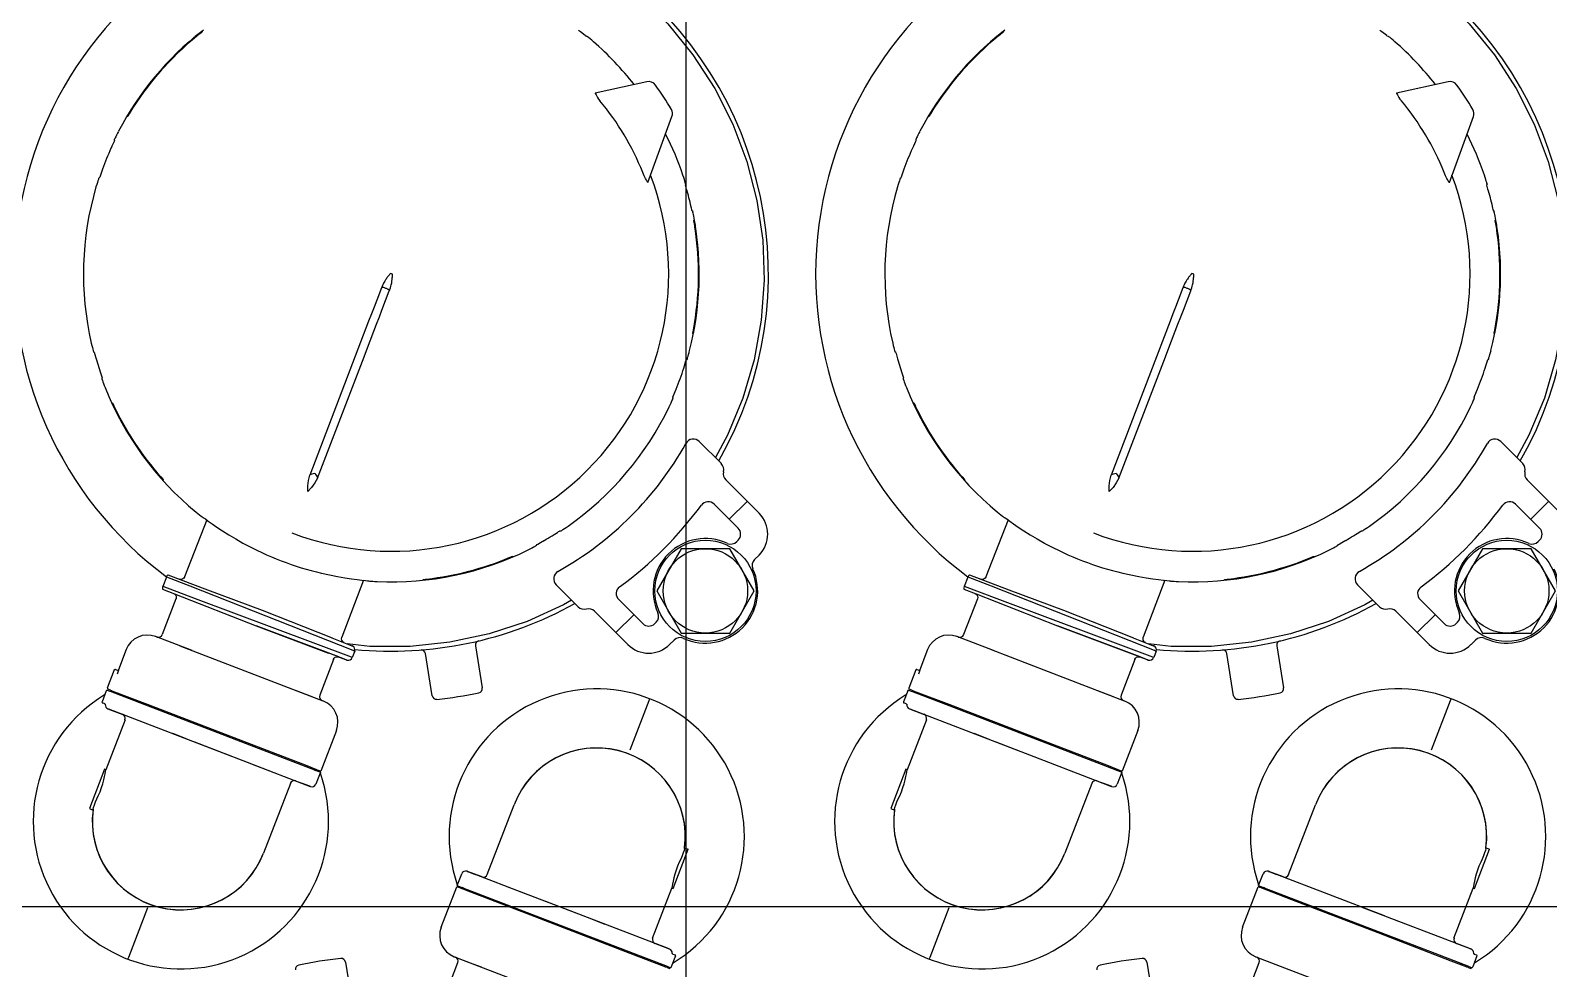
# Model space of a CAD drawing. Header units: millimetres. Extents: x 156850 to 204135, y 56350 to 74150.
# Drawn here: x 174722.3 to 174902.3, y 62789.9 to 62901.2 of the extents above; entities that cross this region are included whole.
import ezdxf

# ---------------------------------------------------------------- set-up
doc = ezdxf.new("R2010")
doc.units = ezdxf.units.MM
doc.header["$LTSCALE"] = 150
doc.linetypes.add('X-2F-PLAN$0$CENTER', pattern=[2, 1.25, -0.25, 0.25, -0.25])
doc.layers.add('-----33 Equipment', color=5, linetype='Continuous')

# ---------------------------------------------------------------- blocks, each defined once
blk = doc.blocks.new('X-2F-PLAN$0$AUDIT_I_260115101451-0')
at = {"color": 0}
for p, q in [((150.9, -233.91), (150.74, -234.33)), ((155.57, -235.71), (150.9, -233.91)), ((155.51, -235.85), (155.57, -235.71)), ((163.3, -235.77), (163.27, -235.79)), ((163.33, -235.73), (163.3, -235.77)), ((163.33, -235.73), (163.43, -235.46)), ((164.86, -235.91), (163.56, -235.41)), ((201.79, -235.41), (201.97, -235.43)), ((204.24, -234.7), (203.97, -234.78)), ((204.84, -234.53), (204.24, -234.7)), ((204.98, -234.49), (205.07, -234.39)), ((225.63, -235.02), (225.72, -235.12)), ((155.46, -235.84), (155.51, -235.85)), ((161.44, -238.13), (155.51, -235.85)), ((162.73, -236.18), (157.12, -250.77)), ((162.75, -236.11), (162.7, -236.26)), ((162.74, -236.14), (162.75, -236.12)), ((163.27, -235.79), (163.23, -235.8)), ((163.23, -235.8), (163.23, -235.79)), ((163.24, -240.42), (164.78, -236.4)), ((164.88, -236.56), (163.27, -240.77)), ((164.78, -236.4), (164.8, -236.36)), ((164.8, -236.36), (164.92, -236.04)), ((164.94, -236.41), (164.88, -236.56)), ((164.94, -236.41), (165.06, -236.09)), ((167.34, -236.86), (165.19, -236.03)), ((166.97, -237.23), (166.85, -237.18)), ((167.08, -237.27), (166.97, -237.23)), ((167.19, -237.31), (167.08, -237.27)), ((167.28, -237.34), (167.19, -237.31)), ((167.4, -236.99), (167.3, -237.23)), ((169.75, -238.26), (167.37, -237.35)), ((197.79, -237.27), (197.76, -237.21)), ((198.62, -236.78), (198.74, -236.73)), ((198.94, -236.68), (198.65, -236.82)), ((198.74, -236.73), (198.84, -236.68)), ((198.99, -236.61), (199.01, -236.64)), ((229.42, -236.58), (229.18, -236.47)), ((230.12, -236.9), (230.28, -236.9)), ((133.07, -238.46), (133.06, -238.46)), ((133.09, -238.47), (133.07, -238.46)), ((133.26, -238.54), (133.09, -238.47)), ((139.13, -240.8), (133.26, -238.54)), ((232.93, -238.41), (232.95, -238.39)), ((233.01, -238.43), (233.09, -238.47)), ((139.61, -240.98), (139.6, -240.98)), ((155.27, -261.15), (163.24, -240.42)), ((163.27, -240.77), (158.74, -252.56)), ((169.63, -246.1), (171.26, -241.85)), ((171.25, -241.87), (171.3, -241.75)), ((171.29, -241.78), (171.3, -241.75)), ((175.77, -244.17), (171.53, -242.54)), ((175.78, -246.5), (177.22, -242.64)), ((176.93, -242.58), (176.37, -244.01)), ((177.22, -242.64), (177.24, -242.6)), ((178.36, -243.03), (177.24, -242.6)), ((189.89, -242.66), (189.85, -242.65)), ((189.91, -242.59), (189.98, -242.53)), ((190.23, -242.37), (189.95, -242.61)), ((189.98, -242.53), (190.07, -242.45)), ((190.07, -242.45), (190.18, -242.35)), ((159.83, -243.74), (159.17, -245.45)), ((176.37, -244.01), (172.57, -253.66)), ((178.6, -243.22), (176.85, -247.91)), ((177.26, -245.84), (178.33, -243.09)), ((239.53, -243.41), (239.51, -243.45)), ((158.82, -246.36), (155.28, -255.56)), ((185.13, -247.81), (178.39, -245.19)), ((176.85, -247.91), (174.43, -254.37)), ((242.66, -246.88), (242.5, -246.68)), ((242.57, -246.7), (242.73, -246.9)), ((242.84, -247.1), (242.66, -246.88)), ((242.73, -246.9), (242.86, -247.06)), ((242.95, -247.24), (242.84, -247.1)), ((242.86, -247.06), (242.95, -247.18)), ((242.99, -247.28), (242.95, -247.24)), ((243, -247.3), (243.06, -247.32)), ((243.2, -247.43), (243.04, -247.22)), ((156.18, -253.21), (153.74, -259.55)), ((158.74, -252.56), (156, -259.68)), ((168.88, -263.48), (172.57, -253.66)), ((172.57, -253.66), (169.34, -262.27)), ((172.57, -253.66), (172.57, -253.66)), ((153.9, -257.73), (145.64, -254.55)), ((174.43, -254.37), (171.15, -262.69)), ((153.55, -260.04), (153.89, -259.16)), ((164.16, -260.31), (164.87, -258.46)), ((153.58, -259.96), (153.52, -260.11)), ((153.53, -260.1), (153.55, -260.04)), ((153.53, -260.08), (153.53, -260.1)), ((155.21, -261.29), (153.81, -260.75)), ((190.08, -260.95), (204.48, -266.48)), ((208.67, -267.01), (190.44, -260.02)), ((160.16, -263.19), (155.35, -261.34)), ((163.65, -261.64), (163.7, -261.52)), ((168.59, -262.84), (164.35, -261.21)), ((168.56, -264.33), (169.56, -261.68)), ((171.17, -262.63), (170.22, -265.02)), ((132.72, -264.26), (127.71, -265.05)), ((168.57, -264.28), (168.52, -264.42)), ((168.52, -264.43), (168.56, -264.33)), ((168.52, -264.42), (168.52, -264.43)), ((168.94, -263.31), (168.57, -264.28)), ((170.14, -267.16), (170.45, -264.46)), ((177.97, -266.41), (171.22, -263.84)), ((169.56, -265.36), (168.81, -265.07)), ((170.2, -265.07), (170.22, -265.02)), ((170.22, -265.02), (170.21, -265.05)), ((170.21, -265.05), (170.21, -265.05)), ((177.91, -266.97), (177.89, -266.97)), ((177.89, -266.97), (177.89, -267.01)), ((210, -268.59), (212.27, -269.46)), ((214.25, -269.82), (214.34, -269.59)), ((178.03, -273.47), (178.06, -273.48)), ((178.03, -273.48), (178.03, -273.47)), ((164.28, -274.54), (169.29, -273.75)), ((178.06, -273.77), (178.04, -273.64)), ((178.07, -273.91), (178.06, -273.77)), ((128.41, -275.96), (132.65, -277.59)), ((133.35, -277.16), (133.3, -277.28)), ((136.84, -275.61), (141.65, -277.46)), ((132.84, -278.49), (132.13, -280.34)), ((141.73, -277.65), (133.76, -298.38)), ((141.79, -277.51), (143.19, -278.05)), ((143.45, -278.76), (143.11, -279.64)), ((143.42, -278.84), (143.48, -278.69)), ((143.47, -278.7), (143.45, -278.76)), ((143.47, -278.72), (143.47, -278.7)), ((138.26, -286.24), (141, -279.12)), ((140.82, -285.59), (143.26, -279.25)), ((170.22, -279.68), (165.21, -280.47)), ((143.1, -281.07), (151.36, -284.25)), ((138.18, -292.44), (141.72, -283.24)), ((180.67, -283.81), (180.62, -283.7)), ((180.71, -283.92), (180.67, -283.81)), ((180.75, -284), (180.71, -283.92)), ((180.82, -284.06), (180.78, -284.07)), ((180.81, -284.04), (180.82, -284.06)), ((133.73, -298.03), (138.26, -286.24)), ((182.2, -286.94), (182.06, -286.83)), ((182.46, -287.39), (182.71, -287.84)), ((134.27, -302.62), (139.88, -288.03)), ((174.83, -291.85), (177.44, -289.24)), ((183.81, -289.78), (183.81, -289.65)), ((137.17, -295.06), (137.83, -293.35)), ((242.52, -292.72), (242.49, -292.85)), ((242.52, -292.72), (242.54, -292.69)), ((242.54, -292.69), (242.99, -292.11)), ((242.99, -292.11), (243.16, -291.89)), ((170.36, -297.74), (174.31, -293.78)), ((237.07, -299.99), (235.71, -293.86)), ((173.89, -298.44), (171.77, -296.32)), ((175.68, -296.65), (172.83, -299.51)), ((132.12, -302.24), (133.73, -298.03)), ((133.76, -298.38), (132.22, -302.4)), ((157.39, -297.82), (157.4, -297.82)), ((157.87, -298), (163.74, -300.26)), ((163.74, -300.26), (163.91, -300.33)), ((163.91, -300.33), (163.93, -300.34)), ((163.93, -300.34), (163.94, -300.34)), ((225.12, -300.12), (232.94, -302.97)), ((132.06, -302.39), (132.12, -302.24)), ((135.56, -300.67), (141.49, -302.95)), ((176.72, -301.16), (171.72, -304.04)), ((172.83, -300.92), (173.01, -301.09)), ((181.72, -304.04), (176.72, -301.16)), ((132.06, -302.39), (131.94, -302.71)), ((132.2, -302.44), (132.08, -302.76)), ((133.44, -303.39), (132.14, -302.89)), ((132.22, -302.4), (132.2, -302.44)), ((133.67, -303.07), (133.57, -303.34)), ((133.67, -303.07), (133.7, -303.03)), ((133.7, -303.03), (133.73, -303.01)), ((133.73, -303.01), (133.77, -303)), ((133.77, -303), (133.77, -303.01)), ((134.25, -302.69), (134.3, -302.54)), ((134.26, -302.66), (134.25, -302.68)), ((141.49, -302.95), (141.43, -303.09)), ((141.43, -303.09), (146.1, -304.89)), ((141.54, -302.96), (141.49, -302.95)), ((170.88, -303.22), (170.36, -302.69)), ((171.72, -304.04), (171.72, -309.82)), ((181.72, -309.82), (181.72, -304.04)), ((199.65, -303.06), (199.51, -303.07)), ((199.65, -303.06), (199.69, -303.07)), ((199.69, -303.07), (200.37, -303.35)), ((200.37, -303.35), (200.63, -303.46)), ((146.26, -304.47), (146.1, -304.89)), ((204.23, -304.78), (204.11, -304.68)), ((207.21, -305.46), (207.21, -305.43)), ((207.29, -305.44), (207.61, -305.5)), ((207.48, -305.52), (207.37, -305.5)), ((207.61, -305.54), (207.48, -305.52)), ((208.57, -305.63), (208.56, -305.7)), ((220.22, -305.63), (220.6, -305.57)), ((220.46, -305.63), (220.29, -305.66)), ((220.58, -305.61), (220.46, -305.63)), ((220.66, -305.59), (220.58, -305.61)), ((220.7, -305.59), (220.64, -305.56)), ((221.78, -305.35), (221.63, -305.44)), ((222.52, -305.18), (222.79, -305.11)), ((224.98, -304.59), (224.86, -304.56)), ((191.8, -308.82), (194.41, -306.21)), ((215.42, -306.08), (215.4, -306.14)), ((184.14, -310.82), (187, -307.97)), ((189.87, -309.34), (185.91, -313.29)), ((171.72, -309.82), (176.72, -312.7)), ((176.72, -312.7), (181.72, -309.82)), ((182.56, -310.64), (182.73, -310.82)), ((187.33, -311.88), (185.21, -309.76)), ((180.96, -313.29), (180.43, -312.77)), ((150.9, -328.91), (150.74, -329.33)), ((155.57, -330.71), (150.9, -328.91)), ((155.46, -330.84), (155.51, -330.85)), ((155.51, -330.85), (155.57, -330.71)), ((161.44, -333.13), (155.51, -330.85)), ((162.75, -331.11), (162.7, -331.26)), ((162.74, -331.14), (162.75, -331.12)), ((163.27, -330.79), (163.23, -330.8)), ((163.23, -330.8), (163.23, -330.79)), ((163.3, -330.77), (163.27, -330.79)), ((163.33, -330.73), (163.3, -330.77)), ((163.33, -330.73), (163.43, -330.46)), ((164.86, -330.91), (163.56, -330.41)), ((164.8, -331.36), (164.92, -331.04)), ((164.94, -331.41), (165.06, -331.09)), ((167.34, -331.86), (165.19, -331.03)), ((201.79, -330.41), (201.97, -330.43)), ((204.24, -329.7), (203.97, -329.78)), ((204.84, -329.53), (204.24, -329.7)), ((204.98, -329.49), (205.07, -329.39)), ((225.63, -330.02), (225.72, -330.12)), ((162.73, -331.18), (157.8, -344.01)), ((163.24, -335.42), (164.78, -331.4)), ((164.88, -331.56), (163.27, -335.77)), ((164.78, -331.4), (164.8, -331.36)), ((164.94, -331.41), (164.88, -331.56)), ((166.97, -332.23), (166.85, -332.18)), ((167.08, -332.27), (166.97, -332.23)), ((167.19, -332.31), (167.08, -332.27)), ((167.28, -332.34), (167.19, -332.31)), ((167.4, -331.99), (167.3, -332.23)), ((169.75, -333.26), (167.37, -332.35)), ((197.79, -332.27), (197.76, -332.21)), ((198.62, -331.78), (198.74, -331.73)), ((198.94, -331.68), (198.65, -331.82)), ((198.74, -331.73), (198.84, -331.68)), ((198.99, -331.61), (199.01, -331.64)), ((229.42, -331.58), (229.18, -331.47)), ((230.12, -331.9), (230.28, -331.9)), ((133.07, -333.46), (133.06, -333.46)), ((133.09, -333.47), (133.07, -333.46)), ((133.26, -333.54), (133.09, -333.47)), ((139.13, -335.8), (133.26, -333.54)), ((232.93, -333.41), (232.95, -333.39)), ((233.01, -333.43), (233.09, -333.47)), ((139.61, -335.98), (139.6, -335.98)), ((155.27, -356.15), (163.24, -335.42)), ((163.27, -335.77), (158.74, -347.56)), ((169.63, -341.1), (171.26, -336.85)), ((171.25, -336.87), (171.3, -336.75)), ((171.29, -336.78), (171.3, -336.75)), ((175.77, -339.17), (171.53, -337.54)), ((175.78, -341.5), (177.22, -337.64)), ((176.93, -337.58), (176.37, -339.01)), ((178.6, -338.22), (176.85, -342.91)), ((177.22, -337.64), (177.24, -337.6)), ((178.36, -338.03), (177.24, -337.6)), ((177.26, -340.84), (178.33, -338.09)), ((189.89, -337.66), (189.85, -337.65)), ((189.91, -337.59), (189.98, -337.53)), ((190.23, -337.37), (189.95, -337.61)), ((189.98, -337.53), (190.07, -337.45)), ((190.07, -337.45), (190.18, -337.35)), ((159.83, -338.74), (159.17, -340.45)), ((176.37, -339.01), (172.57, -348.66)), ((239.53, -338.41), (239.51, -338.45)), ((158.82, -341.36), (153.74, -354.55)), ((185.13, -342.81), (178.39, -340.19)), ((242.66, -341.88), (242.5, -341.68)), ((242.57, -341.7), (242.73, -341.9)), ((242.84, -342.1), (242.66, -341.88)), ((242.73, -341.9), (242.86, -342.06)), ((176.85, -342.91), (174.43, -349.37)), ((242.95, -342.24), (242.84, -342.1)), ((242.86, -342.06), (242.95, -342.18)), ((242.99, -342.28), (242.95, -342.24)), ((243, -342.3), (243.06, -342.32)), ((243.2, -342.43), (243.04, -342.22)), ((158.74, -347.56), (156, -354.68)), ((168.88, -358.48), (172.57, -348.66)), ((172.57, -348.66), (168.88, -358.48)), ((172.57, -348.66), (172.57, -348.66)), ((153.9, -352.73), (145.64, -349.55)), ((174.43, -349.37), (171.15, -357.69)), ((153.55, -355.04), (153.89, -354.16)), ((164.16, -355.31), (164.87, -353.46)), ((153.58, -354.96), (153.52, -355.11)), ((153.53, -355.1), (153.55, -355.04)), ((153.53, -355.08), (153.53, -355.1)), ((155.21, -356.29), (153.81, -355.75)), ((160.16, -358.19), (155.35, -356.34)), ((168.59, -357.84), (164.35, -356.21)), ((190.08, -355.95), (204.48, -361.48)), ((208.67, -362.01), (190.44, -355.02)), ((163.65, -356.64), (163.7, -356.52)), ((171.17, -357.63), (170.22, -360.02)), ((132.72, -359.26), (127.71, -360.05)), ((168.57, -359.28), (168.52, -359.42)), ((168.52, -359.43), (168.56, -359.33)), ((168.52, -359.42), (168.52, -359.43)), ((168.56, -359.33), (168.9, -358.43)), ((168.94, -358.31), (168.57, -359.28)), ((170.14, -362.16), (170.45, -359.46)), ((177.97, -361.41), (171.22, -358.84)), ((169.56, -360.36), (168.81, -360.07)), ((170.2, -360.07), (170.22, -360.02)), ((170.22, -360.02), (170.21, -360.05)), ((170.21, -360.05), (170.21, -360.05)), ((177.91, -361.97), (177.89, -361.97)), ((177.89, -361.97), (177.89, -362.01)), ((210, -363.59), (212.27, -364.46)), ((214.25, -364.82), (214.34, -364.59)), ((164.28, -369.54), (169.29, -368.75)), ((178.03, -368.47), (178.06, -368.48)), ((178.03, -368.48), (178.03, -368.47)), ((178.06, -368.77), (178.04, -368.64)), ((178.07, -368.91), (178.06, -368.77)), ((136.84, -370.61), (141.65, -372.46)), ((128.41, -370.96), (132.65, -372.59)), ((133.35, -372.16), (133.3, -372.28)), ((141.79, -372.51), (143.19, -373.05)), ((141.73, -372.65), (138.07, -382.14)), ((138.18, -387.44), (143.26, -374.25)), ((143.45, -373.76), (143.11, -374.64)), ((143.42, -373.84), (143.48, -373.69)), ((143.47, -373.7), (143.45, -373.76)), ((143.47, -373.72), (143.47, -373.7)), ((143.1, -376.07), (151.36, -379.25)), ((170.22, -374.68), (165.21, -375.47)), ((136.17, -386.68), (140.11, -376.44)), ((180.67, -378.81), (180.62, -378.7)), ((180.71, -378.92), (180.67, -378.81)), ((180.75, -379), (180.71, -378.92)), ((180.82, -379.06), (180.78, -379.07)), ((180.81, -379.04), (180.82, -379.06)), ((138.07, -382.14), (133.76, -393.38)), ((182.2, -381.94), (182.06, -381.83)), ((182.46, -382.39), (182.71, -382.84)), ((134.27, -397.62), (139.2, -384.79)), ((174.83, -386.85), (177.44, -384.24)), ((183.81, -384.78), (183.81, -384.65)), ((132.84, -395.35), (136.17, -386.68)), ((242.99, -387.11), (243.16, -386.89)), ((242.52, -387.72), (242.49, -387.85)), ((242.52, -387.72), (242.54, -387.69)), ((242.54, -387.69), (242.99, -387.11)), ((170.36, -392.74), (174.31, -388.78)), ((237.07, -394.99), (235.71, -388.86)), ((173.89, -393.44), (171.77, -391.32)), ((175.68, -391.65), (172.83, -394.51)), ((133.76, -393.38), (132.22, -397.4)), ((157.39, -392.82), (157.4, -392.82)), ((157.87, -393), (163.74, -395.26)), ((132.12, -397.24), (132.84, -395.35)), ((135.56, -395.67), (141.49, -397.95)), ((163.74, -395.26), (163.91, -395.33)), ((163.91, -395.33), (163.93, -395.34)), ((163.93, -395.34), (163.94, -395.34)), ((172.83, -395.92), (173.01, -396.09)), ((225.12, -395.12), (232.94, -397.97)), ((132.04, -397.43), (131.94, -397.71)), ((132.06, -397.39), (132.04, -397.43)), ((132.06, -397.39), (132.12, -397.24)), ((132.2, -397.44), (132.08, -397.76)), ((132.22, -397.4), (132.2, -397.44)), ((134.25, -397.69), (134.3, -397.54)), ((134.26, -397.66), (134.25, -397.68)), ((170.88, -398.22), (170.36, -397.69)), ((176.72, -396.16), (171.72, -399.04)), ((181.72, -399.04), (176.72, -396.16)), ((133.44, -398.39), (132.14, -397.89)), ((133.67, -398.07), (133.57, -398.34)), ((133.67, -398.07), (133.7, -398.03)), ((133.7, -398.03), (133.73, -398.01)), ((133.73, -398.01), (133.77, -398)), ((133.77, -398), (133.77, -398.01)), ((141.49, -397.95), (141.43, -398.09)), ((141.43, -398.09), (146.1, -399.89)), ((141.54, -397.96), (141.49, -397.95)), ((146.26, -399.47), (146.1, -399.89)), ((171.72, -399.04), (171.72, -404.82)), ((181.72, -404.82), (181.72, -399.04)), ((199.65, -398.06), (199.51, -398.07)), ((199.65, -398.06), (199.69, -398.07)), ((199.69, -398.07), (200.37, -398.35)), ((200.37, -398.35), (200.63, -398.46)), ((191.8, -403.82), (194.41, -401.21)), ((204.23, -399.78), (204.11, -399.68)), ((207.21, -400.46), (207.21, -400.43)), ((207.29, -400.44), (207.61, -400.5)), ((207.48, -400.52), (207.37, -400.5)), ((207.61, -400.54), (207.48, -400.52)), ((208.57, -400.63), (208.56, -400.7)), ((215.42, -401.08), (215.4, -401.14)), ((220.22, -400.63), (220.6, -400.57)), ((220.46, -400.63), (220.29, -400.66)), ((220.58, -400.61), (220.46, -400.63)), ((220.66, -400.59), (220.58, -400.61)), ((220.7, -400.59), (220.64, -400.56)), ((221.78, -400.35), (221.63, -400.44)), ((222.52, -400.18), (222.79, -400.11)), ((224.98, -399.59), (224.86, -399.56)), ((184.14, -405.82), (187, -402.97)), ((171.72, -404.82), (176.72, -407.7)), ((176.72, -407.7), (181.72, -404.82)), ((187.33, -406.88), (185.21, -404.76)), ((189.87, -404.34), (185.91, -408.29)), ((182.56, -405.64), (182.73, -405.82))]:
    blk.add_line(p, q, dxfattribs=at)
for points in [[(150.84, -234.35), (151.05, -234.4), (151.35, -234.5), (151.71, -234.64), (152.08, -234.8), (152.44, -234.96)], [(152.44, -234.96), (152.91, -235.17), (153.39, -235.35), (153.86, -235.5), (154.31, -235.62), (154.71, -235.71), (155.04, -235.78), (155.3, -235.82), (155.46, -235.84)], [(201.79, -235.41), (201.76, -235.42), (201.66, -235.46), (201.51, -235.51), (201.31, -235.59), (201.08, -235.67), (200.83, -235.77)], [(202.1, -235.38), (202, -235.42), (201.97, -235.43)], [(202.95, -235.1), (202.69, -235.18), (202.1, -235.38)], [(204.98, -234.49), (204.94, -234.5), (204.84, -234.53)], [(206.09, -234.13), (205.82, -234.2), (205.57, -234.26), (205.36, -234.31), (205.2, -234.35), (205.1, -234.38), (205.07, -234.39)], [(225.63, -235.02), (225.59, -235), (225.49, -234.97), (225.33, -234.92), (225.12, -234.85), (224.88, -234.77), (224.6, -234.69)], [(225.86, -235.17), (225.76, -235.13), (225.72, -235.12)], [(226.72, -235.47), (226.46, -235.38), (225.86, -235.17)], [(162.75, -236.12), (162.67, -236.31), (162.07, -237.87)], [(167.36, -237.36), (167.34, -237.36), (167.28, -237.34)], [(167.3, -237.23), (167.3, -237.27), (167.31, -237.31), (167.33, -237.34), (167.36, -237.36)], [(198.84, -236.68), (198.92, -236.64), (198.97, -236.62), (198.99, -236.61)], [(199.01, -236.64), (199, -236.65), (198.94, -236.68)], [(230.12, -236.9), (230.08, -236.88), (229.98, -236.84), (229.42, -236.58)], [(231.19, -237.36), (230.96, -237.23), (230.74, -237.12), (230.55, -237.03), (230.41, -236.96), (230.31, -236.92), (230.28, -236.9)], [(233.27, -238.63), (232.99, -238.46), (232.94, -238.43), (232.93, -238.41)], [(232.95, -238.39), (232.96, -238.4), (233.01, -238.43)], [(233.09, -238.47), (233.19, -238.53), (233.29, -238.59)], [(189.85, -242.65), (189.87, -242.64), (189.91, -242.59)], [(189.95, -242.61), (189.9, -242.65), (189.89, -242.66)], [(163.65, -261.64), (163.66, -261.61), (170.18, -244.66)], [(176.41, -243.89), (176.34, -244.02), (176.23, -244.12), (176.09, -244.18), (175.94, -244.21), (175.79, -244.18), (175.77, -244.17)], [(178.39, -245.19), (178.36, -245.18), (178.23, -245.09), (178.14, -244.98), (178.08, -244.84), (178.07, -244.69), (178.1, -244.58)], [(178.33, -243.09), (178.36, -243.03), (178.36, -243.03)], [(168.81, -265.07), (168.85, -264.97), (175.78, -246.5)], [(169.56, -265.36), (169.56, -265.35), (169.58, -265.29), (169.63, -265.16), (177.26, -245.84)], [(186.06, -246.55), (185.88, -246.77), (185.73, -246.97), (185.59, -247.14), (185.49, -247.27), (185.43, -247.35), (185.42, -247.38)], [(185.43, -247.38), (185.39, -247.45), (185.24, -247.66), (184.99, -248), (184.67, -248.45), (184.28, -249.01), (183.84, -249.68), (183.36, -250.43), (182.87, -251.25), (182.39, -252.11)], [(242.95, -247.18), (243.01, -247.26), (243.03, -247.29), (243.05, -247.3), (243.05, -247.32), (243.06, -247.32)], [(243, -247.3), (243, -247.29), (242.99, -247.28)], [(154.2, -258.34), (154.03, -258.76), (153.53, -260.08)], [(156, -259.68), (155.36, -261.31), (155.35, -261.34)], [(188.49, -259.81), (189.15, -259.8), (189.8, -259.87), (190.44, -260.02)], [(190.08, -260.95), (189.51, -260.63), (188.98, -260.25), (188.49, -259.81)], [(190.62, -260.62), (190.48, -260.74), (190.34, -260.84), (190.23, -260.91), (190.14, -260.95), (190.08, -260.95)], [(190.62, -260.62), (190.59, -260.45), (190.56, -260.29), (190.53, -260.15), (190.48, -260.06), (190.44, -260.02)], [(155.21, -261.29), (155.22, -261.26), (155.27, -261.15)], [(178.81, -261.43), (178.6, -262.37), (178.42, -263.3), (178.27, -264.17), (178.15, -264.97), (178.06, -265.66), (178, -266.22), (177.95, -266.63), (177.92, -266.89), (177.91, -266.97)], [(168.59, -264.25), (168.52, -264.42), (168.52, -264.43)], [(168.59, -262.84), (168.61, -262.85), (168.74, -262.93), (168.84, -263.05), (168.89, -263.19), (168.91, -263.33), (168.88, -263.48)], [(170.59, -264.1), (170.65, -264), (170.75, -263.9), (170.89, -263.83), (171.03, -263.81), (171.18, -263.83), (171.22, -263.84)], [(175.62, -291.06), (175.06, -290.11), (173.1, -285.79), (171.62, -281.28), (170.62, -276.65), (170.13, -271.92), (170.14, -267.16)], [(177.89, -267.01), (177.88, -267.11), (177.87, -267.28), (177.85, -267.49), (177.83, -267.74), (177.82, -268.02)], [(204.48, -266.48), (205.53, -266.87), (208.32, -267.95)], [(208.32, -267.95), (209.19, -268.29), (210, -268.59)], [(211.16, -267.97), (210.35, -267.66), (209.55, -267.34), (208.67, -267.01)], [(212.58, -269.05), (212.61, -268.97), (212.63, -268.89), (212.66, -268.82), (212.67, -268.76), (212.68, -268.72), (212.69, -268.68), (212.69, -268.65), (212.7, -268.62), (212.69, -268.6), (212.69, -268.59), (212.69, -268.58), (212.68, -268.57), (212.68, -268.56), (212.67, -268.55), (212.66, -268.55), (212.65, -268.54), (212.64, -268.54), (212.63, -268.53), (211.16, -267.97)], [(212.26, -269.46), (212.46, -269.53), (212.65, -269.59), (212.82, -269.64), (212.98, -269.68), (213.12, -269.71), (213.25, -269.74), (213.37, -269.76), (213.49, -269.77), (213.59, -269.79), (213.68, -269.8), (213.77, -269.81), (213.85, -269.81), (213.92, -269.82), (213.98, -269.82), (214.03, -269.82), (214.08, -269.82), (214.13, -269.82), (214.17, -269.82), (214.21, -269.82), (214.25, -269.82)], [(212.27, -269.46), (212.28, -269.47), (212.29, -269.47), (212.3, -269.48), (212.31, -269.48), (212.32, -269.48), (212.33, -269.47), (212.34, -269.47), (212.36, -269.46), (212.37, -269.45), (212.38, -269.44), (212.4, -269.42), (212.42, -269.4), (212.44, -269.36), (212.46, -269.32), (212.49, -269.26), (212.52, -269.2), (212.55, -269.12), (212.58, -269.05)], [(214.34, -269.59), (214.31, -269.56), (214.27, -269.53), (214.24, -269.5), (214.21, -269.47), (214.16, -269.43), (214.12, -269.4), (214.06, -269.35), (214, -269.3), (213.93, -269.25), (213.86, -269.2), (213.77, -269.14), (213.68, -269.07), (213.57, -269), (213.45, -268.93), (213.32, -268.86), (213.18, -268.78), (213.01, -268.7), (212.82, -268.61), (212.62, -268.53)], [(178.04, -273.64), (178.03, -273.54), (178.03, -273.48)], [(178.06, -273.48), (178.07, -273.5), (178.08, -273.56), (178.12, -273.93)], [(133.35, -277.16), (133.34, -277.19), (127.28, -292.94)], [(141, -279.12), (141.64, -277.49), (141.65, -277.46)], [(141.79, -277.51), (141.78, -277.54), (141.73, -277.65)], [(142.8, -280.46), (142.97, -280.04), (143.47, -278.72)], [(180.66, -283.69), (180.79, -283.99), (180.81, -284.04)], [(180.78, -284.07), (180.77, -284.05), (180.75, -284)], [(181.59, -285.93), (181.71, -286.16), (181.82, -286.38), (181.92, -286.57), (181.99, -286.71), (182.04, -286.8), (182.06, -286.83)], [(182.2, -286.94), (182.22, -286.97), (182.27, -287.06), (182.46, -287.39)], [(183.26, -288.76), (183.4, -289), (183.65, -289.39)], [(183.65, -289.39), (183.74, -289.53), (183.79, -289.62), (183.81, -289.65)], [(183.81, -289.78), (183.83, -289.82), (183.89, -289.9), (183.98, -290.04), (184.1, -290.22), (184.24, -290.43), (184.4, -290.66)], [(241.82, -293.66), (242, -293.45), (242.16, -293.26), (242.3, -293.09), (242.4, -292.96), (242.47, -292.88), (242.49, -292.85)], [(235.63, -293.9), (235.51, -293.97), (235.37, -294.05), (235.2, -294.15), (235.01, -294.27), (234.82, -294.43)], [(235.71, -293.86), (235.7, -293.86), (235.67, -293.87), (235.63, -293.9)], [(250.25, -295.38), (247.29, -299.09), (243.94, -302.46), (240.26, -305.46), (236.28, -308.03), (232.04, -310.17), (227.6, -311.84), (223, -313.03), (218.31, -313.72), (213.56, -313.9), (208.81, -313.56), (204.12, -312.72), (199.56, -311.38), (195.17, -309.56), (192.51, -308.11)], [(225.12, -300.12), (225.12, -300.11), (225.15, -300.09)], [(225.15, -300.09), (225.29, -300.02), (225.38, -299.96), (225.49, -299.9), (225.61, -299.83), (225.76, -299.76), (225.92, -299.68), (226.11, -299.59), (226.32, -299.5)], [(134.25, -302.68), (134.33, -302.49), (134.93, -300.93)], [(144.56, -303.84), (144.09, -303.63), (143.61, -303.45), (143.14, -303.3), (142.69, -303.18), (142.29, -303.09), (141.96, -303.02), (141.7, -302.98), (141.54, -302.96)], [(146.16, -304.45), (145.95, -304.4), (145.65, -304.3), (145.29, -304.16), (144.92, -304), (144.56, -303.84)], [(198.53, -302.63), (198.79, -302.75), (199.02, -302.86), (199.23, -302.95), (199.38, -303.02), (199.48, -303.06), (199.51, -303.07)], [(203.12, -304.37), (203.38, -304.45), (203.97, -304.63)], [(203.97, -304.63), (204.07, -304.66), (204.11, -304.68)], [(204.23, -304.78), (204.27, -304.79), (204.37, -304.82), (204.52, -304.87), (204.72, -304.93), (204.96, -304.99), (205.22, -305.06)], [(207.21, -305.43), (207.23, -305.43), (207.29, -305.44)], [(207.37, -305.5), (207.28, -305.48), (207.23, -305.47), (207.21, -305.46)], [(219.86, -305.69), (219.99, -305.67), (220.22, -305.63)], [(220.29, -305.66), (220.06, -305.7), (219.93, -305.72)], [(220.6, -305.57), (220.62, -305.57), (220.64, -305.56), (220.64, -305.56)], [(220.62, -305.65), (220.88, -305.6), (221.12, -305.55), (221.33, -305.51), (221.49, -305.48), (221.6, -305.45), (221.63, -305.44)], [(220.7, -305.59), (220.7, -305.59), (220.68, -305.59), (220.66, -305.59)], [(221.78, -305.35), (221.81, -305.34), (221.92, -305.32), (222.08, -305.28), (222.52, -305.18)], [(223.84, -304.84), (224.11, -304.77), (224.35, -304.7)], [(224.35, -304.7), (224.82, -304.57), (224.86, -304.56)], [(224.98, -304.59), (225.02, -304.58), (225.12, -304.55), (225.28, -304.5), (225.49, -304.44), (225.72, -304.36), (226, -304.27)], [(150.84, -329.35), (151.05, -329.4), (151.35, -329.5), (151.71, -329.64), (152.08, -329.8), (152.44, -329.96)], [(206.09, -329.13), (205.82, -329.2), (205.57, -329.26), (205.36, -329.31), (205.2, -329.35), (205.1, -329.38), (205.07, -329.39)], [(152.44, -329.96), (152.91, -330.17), (153.39, -330.35), (153.86, -330.5), (154.31, -330.62), (154.71, -330.71), (155.04, -330.78), (155.3, -330.82), (155.46, -330.84)], [(162.75, -331.12), (162.67, -331.31), (162.07, -332.87)], [(201.79, -330.41), (201.76, -330.42), (201.66, -330.46), (201.51, -330.51), (201.31, -330.59), (201.08, -330.67), (200.83, -330.77)], [(202.1, -330.38), (202, -330.42), (201.97, -330.43)], [(202.95, -330.1), (202.69, -330.18), (202.1, -330.38)], [(204.98, -329.49), (204.94, -329.5), (204.84, -329.53)], [(225.63, -330.02), (225.59, -330), (225.49, -329.97), (225.33, -329.92), (225.12, -329.85), (224.88, -329.77), (224.6, -329.69)], [(225.86, -330.17), (225.76, -330.13), (225.72, -330.12)], [(226.72, -330.47), (226.46, -330.38), (225.86, -330.17)], [(167.36, -332.36), (167.34, -332.36), (167.28, -332.34)], [(167.3, -332.23), (167.3, -332.27), (167.31, -332.31), (167.33, -332.34), (167.36, -332.36)], [(198.84, -331.68), (198.92, -331.64), (198.97, -331.62), (198.99, -331.61)], [(199.01, -331.64), (199, -331.65), (198.94, -331.68)], [(230.12, -331.9), (230.08, -331.88), (229.98, -331.84), (229.42, -331.58)], [(231.19, -332.36), (230.96, -332.23), (230.74, -332.12), (230.55, -332.03), (230.41, -331.96), (230.31, -331.92), (230.28, -331.9)], [(233.27, -333.63), (232.99, -333.46), (232.94, -333.43), (232.93, -333.41)], [(232.95, -333.39), (232.96, -333.4), (233.01, -333.43)], [(233.09, -333.47), (233.19, -333.53), (233.29, -333.59)], [(178.33, -338.09), (178.36, -338.03), (178.36, -338.03)], [(189.85, -337.65), (189.87, -337.64), (189.91, -337.59)], [(189.95, -337.61), (189.9, -337.65), (189.89, -337.66)], [(176.41, -338.89), (176.34, -339.02), (176.23, -339.12), (176.09, -339.18), (175.94, -339.21), (175.79, -339.18), (175.77, -339.17)], [(178.39, -340.19), (178.36, -340.18), (178.23, -340.09), (178.14, -339.98), (178.08, -339.84), (178.07, -339.69), (178.1, -339.58)], [(163.65, -356.64), (163.66, -356.61), (169.72, -340.86)], [(168.81, -360.07), (168.85, -359.97), (175.78, -341.5)], [(169.56, -360.36), (169.56, -360.35), (169.58, -360.29), (169.63, -360.16), (177.26, -340.84)], [(186.06, -341.55), (185.88, -341.77), (185.73, -341.97), (185.59, -342.14), (185.49, -342.27), (185.43, -342.35), (185.42, -342.38)], [(185.43, -342.38), (185.39, -342.45), (185.24, -342.66), (184.99, -343), (184.67, -343.45), (184.28, -344.01), (183.84, -344.68), (183.36, -345.43), (182.87, -346.25), (182.39, -347.11)], [(242.95, -342.18), (243.01, -342.26), (243.03, -342.29), (243.05, -342.3), (243.05, -342.32), (243.06, -342.32)], [(243, -342.3), (243, -342.29), (242.99, -342.28)], [(154.2, -353.34), (154.03, -353.76), (153.53, -355.08)], [(155.21, -356.29), (155.22, -356.26), (155.27, -356.15)], [(156, -354.68), (155.36, -356.31), (155.35, -356.34)], [(188.49, -354.81), (189.15, -354.8), (189.8, -354.87), (190.44, -355.02)], [(190.08, -355.95), (189.51, -355.63), (188.98, -355.25), (188.49, -354.81)], [(190.62, -355.62), (190.48, -355.74), (190.34, -355.84), (190.23, -355.91), (190.14, -355.95), (190.08, -355.95)], [(190.62, -355.62), (190.59, -355.45), (190.56, -355.29), (190.53, -355.15), (190.48, -355.06), (190.44, -355.02)], [(168.59, -357.84), (168.61, -357.85), (168.74, -357.93), (168.84, -358.05), (168.89, -358.19), (168.91, -358.33), (168.88, -358.48)], [(178.81, -356.43), (178.6, -357.37), (178.42, -358.3), (178.27, -359.17), (178.15, -359.97), (178.06, -360.66), (178, -361.22), (177.95, -361.63), (177.92, -361.89), (177.91, -361.97)], [(168.59, -359.25), (168.52, -359.42), (168.52, -359.43)], [(170.59, -359.1), (170.65, -359), (170.75, -358.9), (170.89, -358.83), (171.03, -358.81), (171.18, -358.83), (171.22, -358.84)], [(204.48, -361.48), (205.53, -361.87), (208.32, -362.95)], [(175.62, -386.06), (175.06, -385.11), (173.1, -380.79), (171.62, -376.28), (170.62, -371.65), (170.13, -366.92), (170.14, -362.16)], [(177.89, -362.01), (177.88, -362.11), (177.87, -362.28), (177.85, -362.49), (177.83, -362.74), (177.82, -363.02)], [(208.32, -362.95), (209.19, -363.29), (210, -363.59)], [(211.16, -362.97), (210.35, -362.66), (209.55, -362.34), (208.67, -362.01)], [(212.58, -364.05), (212.61, -363.97), (212.63, -363.89), (212.66, -363.82), (212.67, -363.76), (212.68, -363.72), (212.69, -363.68), (212.69, -363.65), (212.7, -363.62), (212.69, -363.6), (212.69, -363.59), (212.69, -363.58), (212.68, -363.57), (212.68, -363.56), (212.67, -363.55), (212.66, -363.55), (212.65, -363.54), (212.64, -363.54), (212.63, -363.53), (211.16, -362.97)], [(214.34, -364.59), (214.31, -364.56), (214.27, -364.53), (214.24, -364.5), (214.21, -364.47), (214.16, -364.43), (214.12, -364.4), (214.06, -364.35), (214, -364.3), (213.93, -364.25), (213.86, -364.2), (213.77, -364.14), (213.68, -364.07), (213.57, -364), (213.45, -363.93), (213.32, -363.86), (213.18, -363.78), (213.01, -363.7), (212.82, -363.61), (212.62, -363.53)], [(212.26, -364.46), (212.46, -364.53), (212.65, -364.59), (212.82, -364.64), (212.98, -364.68), (213.12, -364.71), (213.25, -364.74), (213.37, -364.76), (213.49, -364.77), (213.59, -364.79), (213.68, -364.8), (213.77, -364.81), (213.85, -364.81), (213.92, -364.82), (213.98, -364.82), (214.03, -364.82), (214.08, -364.82), (214.13, -364.82), (214.17, -364.82), (214.21, -364.82), (214.25, -364.82)], [(212.27, -364.46), (212.28, -364.47), (212.29, -364.47), (212.3, -364.48), (212.31, -364.48), (212.32, -364.48), (212.33, -364.47), (212.34, -364.47), (212.36, -364.46), (212.37, -364.45), (212.38, -364.44), (212.4, -364.42), (212.42, -364.4), (212.44, -364.36), (212.46, -364.32), (212.49, -364.26), (212.52, -364.2), (212.55, -364.12), (212.58, -364.05)], [(178.04, -368.64), (178.03, -368.54), (178.03, -368.48)], [(178.06, -368.48), (178.07, -368.5), (178.08, -368.56), (178.12, -368.93)], [(133.35, -372.16), (133.34, -372.19), (127.28, -387.94)], [(140.11, -376.44), (141.64, -372.49), (141.65, -372.46)], [(141.79, -372.51), (141.78, -372.54), (141.73, -372.65)], [(142.8, -375.46), (142.97, -375.04), (143.47, -373.72)], [(180.66, -378.69), (180.79, -378.99), (180.81, -379.04)], [(180.78, -379.07), (180.77, -379.05), (180.75, -379)], [(181.59, -380.93), (181.71, -381.16), (181.82, -381.38), (181.92, -381.57), (181.99, -381.71), (182.04, -381.8), (182.06, -381.83)], [(182.2, -381.94), (182.22, -381.97), (182.27, -382.06), (182.46, -382.39)], [(183.26, -383.76), (183.4, -384), (183.65, -384.39)], [(183.65, -384.39), (183.74, -384.53), (183.79, -384.62), (183.81, -384.65)], [(183.81, -384.78), (183.83, -384.82), (183.89, -384.9), (183.98, -385.04), (184.1, -385.22), (184.24, -385.43), (184.4, -385.66)], [(241.82, -388.66), (242, -388.45), (242.16, -388.26), (242.3, -388.09), (242.4, -387.96), (242.47, -387.88), (242.49, -387.85)], [(250.25, -390.38), (247.29, -394.09), (243.94, -397.46), (240.26, -400.46), (236.28, -403.03), (232.04, -405.17), (227.6, -406.84), (223, -408.03), (218.31, -408.72), (213.56, -408.9), (208.81, -408.56), (204.12, -407.72), (199.56, -406.38), (195.17, -404.56), (192.51, -403.11)], [(235.63, -388.9), (235.51, -388.97), (235.37, -389.05), (235.2, -389.15), (235.01, -389.27), (234.82, -389.43)], [(235.71, -388.86), (235.7, -388.86), (235.67, -388.87), (235.63, -388.9)], [(134.25, -397.68), (134.33, -397.49), (134.93, -395.93)], [(225.12, -395.12), (225.12, -395.11), (225.15, -395.09)], [(225.15, -395.09), (225.29, -395.02), (225.38, -394.96), (225.49, -394.9), (225.61, -394.83), (225.76, -394.76), (225.92, -394.68), (226.11, -394.59), (226.32, -394.5)], [(198.53, -397.63), (198.79, -397.75), (199.02, -397.86), (199.23, -397.95), (199.38, -398.02), (199.48, -398.06), (199.51, -398.07)], [(144.56, -398.84), (144.09, -398.63), (143.61, -398.45), (143.14, -398.3), (142.69, -398.18), (142.29, -398.09), (141.96, -398.02), (141.7, -397.98), (141.54, -397.96)], [(146.16, -399.45), (145.95, -399.4), (145.65, -399.3), (145.29, -399.16), (144.92, -399), (144.56, -398.84)], [(203.12, -399.37), (203.38, -399.45), (203.97, -399.63)], [(224.98, -399.59), (225.02, -399.58), (225.12, -399.55), (225.28, -399.5), (225.49, -399.44), (225.72, -399.36), (226, -399.27)], [(203.97, -399.63), (204.07, -399.66), (204.11, -399.68)], [(204.23, -399.78), (204.27, -399.79), (204.37, -399.82), (204.52, -399.87), (204.72, -399.93), (204.96, -399.99), (205.22, -400.06)], [(207.21, -400.43), (207.23, -400.43), (207.29, -400.44)], [(207.37, -400.5), (207.28, -400.48), (207.23, -400.47), (207.21, -400.46)], [(219.86, -400.69), (219.99, -400.67), (220.22, -400.63)], [(220.29, -400.66), (220.06, -400.7), (219.93, -400.72)], [(220.6, -400.57), (220.62, -400.57), (220.64, -400.56), (220.64, -400.56)], [(220.62, -400.65), (220.88, -400.6), (221.12, -400.55), (221.33, -400.51), (221.49, -400.48), (221.6, -400.45), (221.63, -400.44)], [(220.7, -400.59), (220.7, -400.59), (220.68, -400.59), (220.66, -400.59)], [(221.78, -400.35), (221.81, -400.34), (221.92, -400.32), (222.08, -400.28), (222.52, -400.18)], [(223.84, -399.84), (224.11, -399.77), (224.35, -399.7)], [(224.35, -399.7), (224.82, -399.57), (224.86, -399.56)]]:
    blk.add_lwpolyline(points, dxfattribs=at)
for centre, radius in [((176.72, -306.93), 6), ((176.72, -306.93), 5), ((176.72, -401.93), 6), ((176.72, -401.93), 5)]:
    blk.add_circle(centre, radius, dxfattribs=at)
for centre, radius, start, end in [((214.27, -269.7), 44.7, 25.3058, 143.4047), ((149.4, -244.75), 17.5, 31.1655, 289.0656), ((214.28, -269.7), 36.5, 73.5743, 102.9692), ((149.4, -244.75), 10.5, 82.6702, 249.0294), ((149.41, -244.75), 10.5, 82.2348, 248.9275), ((163.24, -235.69), 0.1, 268.4337, 338.963), ((163.52, -235.5), 0.1, 68.9622, 158.9627), ((214.28, -269.7), 36.5, 111.6208, 140.643), ((214.29, -269.7), 36.42, 106.4567, 108.1477), ((214.29, -269.7), 36.42, 65.8682, 70.038), ((163.22, -236.29), 0.5, 88.4519, 158.955), ((165.24, -237.17), 0.7, 173.8897, 197.0893), ((149.4, -244.75), 17.5, 27.7359, 28.372), ((164.83, -236), 0.1, 338.9625, 68.9625), ((165.16, -236.13), 0.1, 68.9625, 158.9625), ((167.4, -237.25), 0.1, 165.4087, 248.9806), ((167.3, -236.95), 0.1, 338.9622, 68.9627), ((214.29, -269.7), 36.42, 115.4338, 131.352), ((214.29, -269.7), 36.45, 116.9625, 124.5369), ((214.29, -269.7), 36.46, 115.4422, 116.9625), ((214.28, -269.7), 36.5, 38.0149, 62.3951), ((161.62, -237.66), 0.5, 248.9854, 338.9115), ((168.78, -240.78), 2.7, 338.9648, 68.9625), ((214.29, -269.7), 36.42, 39.2211, 58.5821), ((214.29, -269.7), 36.46, 56.9625, 58.5738), ((214.29, -269.7), 36.45, 46.1745, 56.9625), ((214.29, -269.7), 36.46, 124.5228, 131.3851), ((171.71, -242.08), 0.5, 159.0031, 248.9256), ((177.06, -243.06), 0.5, 68.9655, 105.2348), ((178.18, -243.49), 0.5, 32.6987, 68.962), ((214.29, -269.7), 36.46, 39.1111, 46.1789), ((214.29, -269.7), 36.43, 151.1197, 166.8683), ((131.87, -258.82), 0.5, 11.817, 98.9625), ((82.73, -269.1), 50.7, 6.1079, 11.8171), ((153.72, -258.19), 0.5, 339.0134, 68.9589), ((214.29, -269.7), 32.88, 159.008, 290.8299), ((153.99, -260.29), 0.5, 158.9699, 248.927), ((156.08, -260.98), 0.7, 120.8317, 156.9474), ((149.4, -244.75), 17.5, 289.5529, 290.1887), ((161.13, -260.67), 2.7, 248.9625, 338.9602), ((164.17, -261.68), 0.5, 68.9994, 158.9219), ((132.64, -263.76), 0.5, 278.9625, 6.1079), ((168.99, -264.6), 0.5, 159.4897, 248.965), ((169.74, -264.89), 0.5, 248.9621, 338.4423), ((214.27, -269.7), 44.7, 174.4413, 209.1053), ((214.28, -269.7), 36.5, 177.3575, 206.3951), ((169.21, -273.26), 0.5, 278.9625, 4.5214), ((164.36, -275.04), 0.5, 98.9625, 186.1079), ((214.27, -269.7), 50.7, 186.1079, 191.8171), ((214.29, -269.7), 36.46, 186.6309, 193.3881), ((214.29, -269.7), 36.42, 186.664, 202.5821), ((147.6, -294.05), 17.5, 211.1655, 109.0656), ((135.87, -278.13), 2.7, 68.9625, 158.9602), ((132.83, -277.12), 0.5, 248.9994, 338.9219), ((140.92, -277.82), 0.7, 300.8317, 336.9474), ((147.6, -294.05), 17.5, 109.5529, 110.1887), ((143.01, -278.51), 0.5, 338.9699, 68.927), ((214.29, -269.7), 36.45, 193.3881, 200.9625), ((143.28, -280.61), 0.5, 159.0134, 248.9589), ((165.13, -279.98), 0.5, 191.817, 278.9625), ((170.3, -280.17), 0.5, 13.4036, 98.9625), ((147.59, -294.05), 10.5, 262.2348, 68.9275), ((147.6, -294.05), 10.5, 262.6702, 69.0294), ((214.29, -269.7), 36.46, 200.9625, 202.5738), ((214.29, -269.7), 36.42, 209.8682, 211.5592), ((178.15, -289.94), 1, 29.2402, 135), ((213.49, -270.16), 39.5, 209.2402, 240.7598), ((214.28, -269.7), 36.5, 215.0468, 244.4417), ((173.6, -293.08), 1, 315, 15), ((175.54, -292.56), 1, 135, 195), ((214.3, -269.71), 32.13, 291.9843, 309.6978), ((214.28, -269.7), 36.5, 307.9709, 318.9692), ((176.39, -297.36), 1, 36.2471, 135), ((213.49, -270.16), 45, 216.2471, 233.7529), ((214.27, -269.7), 44.7, 240.2964, 323.3125), ((172.83, -300.21), 3.5, 135, 225), ((173.54, -300.21), 1, 135, 225), ((236.1, -300.2), 1, 305.5614, 12.508), ((147.6, -294.05), 17.5, 207.7359, 208.372), ((131.76, -301.63), 0.7, 353.8897, 17.0893), ((135.38, -301.14), 0.5, 68.9854, 158.9115), ((173.71, -300.39), 1, 225, 294.6825), ((176.72, -306.93), 6.2, 335.3175, 114.6825), ((214.28, -269.7), 36.5, 288.7269, 297.0254), ((214.29, -269.71), 38.49, 300.4322, 305.5614), ((132.17, -302.8), 0.1, 158.9625, 248.9625), ((133.48, -303.3), 0.1, 248.9622, 338.9627), ((133.76, -303.11), 0.1, 88.4337, 158.963), ((133.78, -302.51), 0.5, 268.4519, 338.955), ((170.18, -303.92), 1, 335.3175, 45), ((214.29, -269.7), 36.42, 247.978, 252.1477), ((233.28, -302.03), 1, 250.008, 300.4322), ((176.72, -306.93), 6.2, 155.3175, 294.6825), ((193.71, -305.5), 1, 315, 60.7598), ((214.28, -269.7), 36.5, 255.6209, 280.0011), ((214.29, -269.7), 36.42, 259.4338, 278.7949), ((214.29, -269.7), 36.46, 259.4422, 260.9625), ((214.29, -269.7), 36.45, 260.9625, 271.7504), ((214.29, -269.7), 36.46, 271.7461, 278.9049), ((214.29, -269.7), 36.42, 283.5024, 285.2079), ((186.29, -307.26), 1, 315, 53.7529), ((183.26, -309.94), 1, 155.3175, 225), ((190.57, -310.05), 1, 75, 135), ((191.09, -308.11), 1, 255, 315), ((183.44, -310.11), 1, 225, 315), ((179.73, -313.47), 1, 45, 114.6825), ((183.44, -310.82), 3.5, 225, 315), ((214.27, -364.7), 44.7, 25.3058, 143.4047), ((149.4, -339.75), 17.5, 31.1655, 289.0656), ((149.4, -339.75), 10.5, 82.6702, 249.0294), ((149.41, -339.75), 10.5, 82.2348, 248.9275), ((214.28, -364.7), 36.5, 73.5743, 102.9692), ((163.22, -331.29), 0.5, 88.4519, 158.955), ((163.24, -330.69), 0.1, 268.4337, 338.963), ((163.52, -330.5), 0.1, 68.9622, 158.9627), ((164.83, -331), 0.1, 338.9625, 68.9625), ((165.16, -331.13), 0.1, 68.9625, 158.9625), ((214.28, -364.7), 36.5, 111.6208, 140.643), ((214.29, -364.7), 36.42, 106.4567, 108.1477), ((214.29, -364.7), 36.42, 65.8682, 70.038), ((161.62, -332.66), 0.5, 248.9854, 338.9115), ((165.24, -332.17), 0.7, 173.8897, 197.0893), ((149.4, -339.75), 17.5, 27.7359, 28.372), ((167.4, -332.25), 0.1, 165.4087, 248.9806), ((167.3, -331.95), 0.1, 338.9622, 68.9627), ((214.29, -364.7), 36.42, 115.4338, 131.352), ((214.29, -364.7), 36.45, 116.9625, 124.5369), ((214.29, -364.7), 36.46, 115.4422, 116.9625), ((214.28, -364.7), 36.5, 38.0149, 62.3951), ((168.78, -335.78), 2.7, 338.9648, 68.9625), ((214.29, -364.7), 36.46, 124.5228, 131.3851), ((214.29, -364.7), 36.42, 39.2211, 58.5821), ((214.29, -364.7), 36.46, 56.9625, 58.5738), ((214.29, -364.7), 36.45, 46.1745, 56.9625), ((171.71, -337.08), 0.5, 159.0031, 248.9256), ((177.06, -338.06), 0.5, 68.9655, 105.2348), ((178.18, -338.49), 0.5, 32.6987, 68.962), ((214.29, -364.7), 36.46, 39.1111, 46.1789), ((214.29, -364.7), 36.43, 151.1197, 166.8683), ((153.72, -353.19), 0.5, 339.0134, 68.9589), ((131.87, -353.82), 0.5, 11.817, 98.9625), ((82.73, -364.1), 50.7, 6.1079, 11.8171), ((214.29, -364.7), 32.88, 159.008, 290.8299), ((153.99, -355.29), 0.5, 158.9699, 248.927), ((149.4, -339.75), 17.5, 289.5529, 290.1887), ((156.08, -355.98), 0.7, 120.8317, 156.9474), ((164.17, -356.68), 0.5, 68.9994, 158.9219), ((161.13, -355.67), 2.7, 248.9625, 338.9602), ((132.64, -358.76), 0.5, 278.9625, 6.1079), ((168.99, -359.6), 0.5, 159.4897, 248.965), ((169.74, -359.89), 0.5, 248.9621, 338.4423), ((214.27, -364.7), 44.7, 174.4413, 209.1053), ((214.28, -364.7), 36.5, 177.3575, 206.3951), ((169.21, -368.26), 0.5, 278.9625, 4.5214), ((214.29, -364.7), 36.46, 186.6309, 193.3881), ((214.29, -364.7), 36.42, 186.664, 202.5821), ((135.87, -373.13), 2.7, 68.9625, 158.9602), ((164.36, -370.04), 0.5, 98.9625, 186.1079), ((214.27, -364.7), 50.7, 186.1079, 191.8171), ((147.6, -389.05), 17.5, 211.1655, 109.0656), ((132.83, -372.12), 0.5, 248.9994, 338.9219), ((140.92, -372.82), 0.7, 300.8317, 336.9474), ((147.6, -389.05), 17.5, 109.5529, 110.1887), ((143.01, -373.51), 0.5, 338.9699, 68.927), ((214.29, -364.7), 36.45, 193.3881, 200.9625), ((143.28, -375.61), 0.5, 159.0134, 248.9589), ((165.13, -374.98), 0.5, 191.817, 278.9625), ((170.3, -375.17), 0.5, 13.4036, 98.9625), ((214.29, -364.7), 36.46, 200.9625, 202.5738), ((147.59, -389.05), 10.5, 262.2348, 68.9275), ((147.6, -389.05), 10.5, 262.6702, 69.0294), ((214.29, -364.7), 36.42, 209.8682, 211.5592), ((178.15, -384.94), 1, 29.2402, 135), ((213.49, -365.16), 39.5, 209.2402, 240.7598), ((175.54, -387.56), 1, 135, 195), ((214.28, -364.7), 36.5, 215.0468, 244.4417), ((173.6, -388.08), 1, 315, 15), ((214.28, -364.7), 36.5, 307.9709, 318.9692), ((214.3, -364.71), 32.13, 291.9843, 309.6978), ((176.39, -392.36), 1, 36.2471, 135), ((213.49, -365.16), 45, 216.2471, 233.7529), ((214.27, -364.7), 44.7, 240.2964, 323.3125), ((172.83, -395.21), 3.5, 135, 225), ((135.38, -396.14), 0.5, 68.9854, 158.9115), ((173.54, -395.21), 1, 135, 225), ((176.72, -401.93), 6.2, 335.3175, 114.6825), ((236.1, -395.2), 1, 305.5614, 12.508), ((147.6, -389.05), 17.5, 207.7359, 208.372), ((131.76, -396.63), 0.7, 353.8897, 17.0893), ((133.78, -397.51), 0.5, 268.4519, 338.955), ((173.71, -395.39), 1, 225, 294.6825), ((214.28, -364.7), 36.5, 288.7269, 297.0254), ((214.29, -364.71), 38.49, 300.4322, 305.5614), ((132.17, -397.8), 0.1, 158.9625, 248.9625), ((133.48, -398.3), 0.1, 248.9622, 338.9627), ((133.76, -398.11), 0.1, 88.4337, 158.963), ((176.72, -401.93), 6.2, 155.3175, 294.6825), ((170.18, -398.92), 1, 335.3175, 45), ((214.29, -364.7), 36.42, 247.978, 252.1477), ((233.28, -397.03), 1, 250.008, 300.4322), ((193.71, -400.5), 1, 315, 60.7598), ((214.28, -364.7), 36.5, 255.6209, 280.0011), ((214.29, -364.7), 36.42, 259.4338, 278.7949), ((214.29, -364.7), 36.46, 259.4422, 260.9625), ((214.29, -364.7), 36.45, 260.9625, 271.7504), ((214.29, -364.7), 36.46, 271.7461, 278.9049), ((214.29, -364.7), 36.42, 283.5024, 285.2079), ((186.29, -402.26), 1, 315, 53.7529), ((183.26, -404.94), 1, 155.3175, 225), ((190.57, -405.05), 1, 75, 135), ((191.09, -403.11), 1, 255, 315), ((183.44, -405.11), 1, 225, 315)]:
    blk.add_arc(centre, radius, start, end, dxfattribs=at)
blk = doc.blocks.new('X-2F-PLAN$0$A$C73FA2420')
at = {"color": 0, "linetype": 'X-2F-PLAN$0$CENTER', "ltscale": 6}
blk.add_line((0, 838.28), (3617.46, 838.28), dxfattribs=at)
at = {"color": 0}
blk.add_blockref('X-2F-PLAN$0$AUDIT_I_260115101451-0', (2903.73, 1142.88), dxfattribs=at)
blk = doc.blocks.new('X-2F-PLAN$0$zw$C47F')
at = {"layer": '-----33 Equipment', "ltscale": 0.02}
blk.add_line((6191.5, 1686.3), (5488.71, 1686.3), dxfattribs=at)
at = {"layer": '-----33 Equipment'}
blk.add_lwpolyline([(5941.06, 2236.3), (6141.06, 2236.3), (6141.06, 1136.3), (5941.06, 1136.3)], close=True, dxfattribs=at)
blk.add_blockref('X-2F-PLAN$0$A$C73FA2420', (2898.05, 848.02), dxfattribs=at)

msp = doc.modelspace()

# ---------------------------------------------------------------- block references
at = {"layer": '-----33 Equipment', "rotation": 90.00000000000001}
msp.add_blockref('X-2F-PLAN$0$zw$C47F', (176486.3, 56856.22), dxfattribs=at)

doc.saveas('drawing.dxf')
